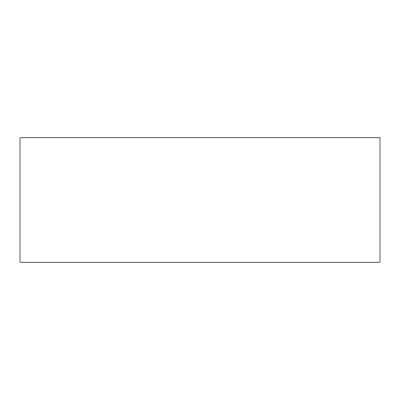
<?xml version="1.0" encoding="UTF-8"?>
<svg xmlns="http://www.w3.org/2000/svg" width="400" height="400" viewBox="0 0 400 400"><rect width="100%" height="100%" fill="white"/><g stroke="black" fill="none" stroke-linecap="round" stroke-linejoin="round"><path stroke-width="0.6" d="M380 137.78L20 137.78L20 262.22L380 262.22L380 137.78"/></g></svg>
